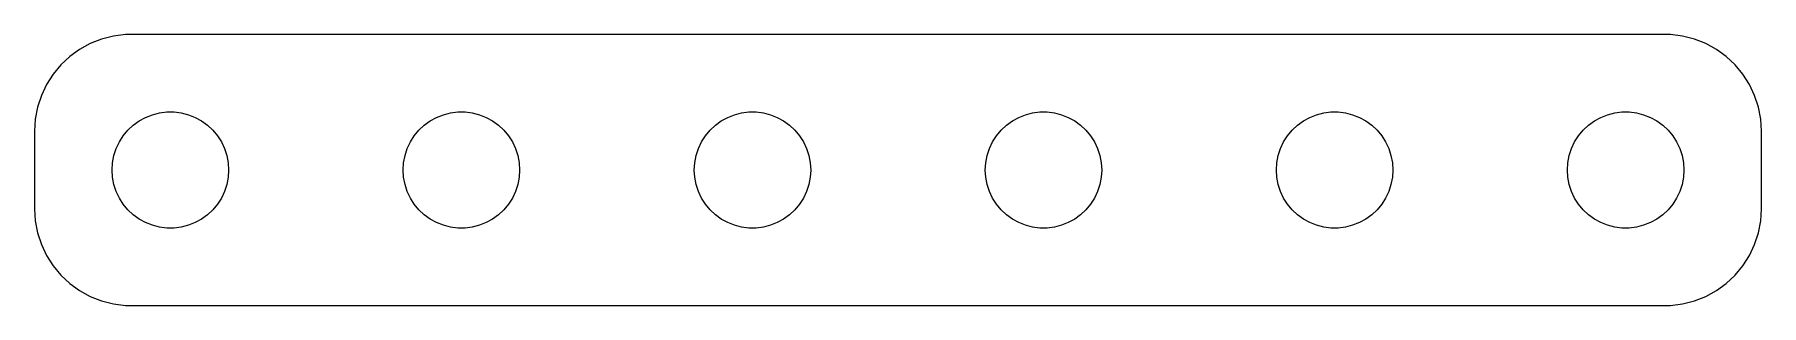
# Model space of a CAD drawing. Header units: metres. Extents: x -22.2 to 22.2, y -3.5 to 3.5.
import ezdxf

# ---------------------------------------------------------------- set-up
doc = ezdxf.new("R2010")
doc.units = ezdxf.units.M

msp = doc.modelspace()

# ---------------------------------------------------------------- linework, layer by layer
for p, q in [((-20.8144, 3.26205), (-21.0896, 3.11081)), ((-20.5225, 3.37764), (-20.8144, 3.26205)), ((-20.2184, 3.4557), (-20.5225, 3.37764)), ((-19.907, 3.49506), (-20.2184, 3.4557)), ((19.907, 3.49506), (-19.907, 3.49506)), ((20.2184, 3.4557), (19.907, 3.49506)), ((20.5225, 3.37764), (20.2184, 3.4557)), ((20.8144, 3.26205), (20.5225, 3.37764)), ((21.0896, 3.11081), (20.8144, 3.26205)), ((-21.5724, 2.71136), (-21.7725, 2.46945)), ((-21.3436, 2.92627), (-21.5724, 2.71136)), ((-21.0896, 3.11081), (-21.3436, 2.92627)), ((21.3436, 2.92627), (21.0896, 3.11081)), ((21.5724, 2.71136), (21.3436, 2.92627)), ((21.7725, 2.46945), (21.5724, 2.71136)), ((-21.7725, 2.46945), (-21.9408, 2.20438)), ((21.9408, 2.20438), (21.7725, 2.46945)), ((-22.0744, 1.9203), (-22.1714, 1.62172)), ((-21.9408, 2.20438), (-22.0744, 1.9203)), ((22.0744, 1.9203), (21.9408, 2.20438)), ((22.1714, 1.62172), (22.0744, 1.9203)), ((-22.1714, 1.62172), (-22.2303, 1.31332)), ((-19.5537, 1.26648), (-19.3887, 1.35724)), ((-19.3887, 1.35724), (-19.2135, 1.42657)), ((-19.2135, 1.42657), (-19.0311, 1.47342)), ((-19.0311, 1.47342), (-18.8442, 1.49704)), ((-18.8442, 1.49704), (-18.6558, 1.49704)), ((-18.6558, 1.49704), (-18.4689, 1.47342)), ((-18.4689, 1.47342), (-18.2865, 1.42657)), ((-18.2865, 1.42657), (-18.1113, 1.35724)), ((-18.1113, 1.35724), (-17.9463, 1.26648)), ((-12.0537, 1.26648), (-11.8887, 1.35724)), ((-11.8887, 1.35724), (-11.7135, 1.42657)), ((-11.7135, 1.42657), (-11.5311, 1.47342)), ((-11.5311, 1.47342), (-11.3442, 1.49704)), ((-11.3442, 1.49704), (-11.1558, 1.49704)), ((-11.1558, 1.49704), (-10.9689, 1.47342)), ((-10.9689, 1.47342), (-10.7865, 1.42657)), ((-10.7865, 1.42657), (-10.6113, 1.35724)), ((-10.6113, 1.35724), (-10.4463, 1.26648)), ((-4.55373, 1.26648), (-4.38866, 1.35724)), ((-4.38866, 1.35724), (-4.21352, 1.42657)), ((-4.21352, 1.42657), (-4.03107, 1.47342)), ((-4.03107, 1.47342), (-3.84418, 1.49704)), ((-3.84418, 1.49704), (-3.65581, 1.49704)), ((-3.65581, 1.49704), (-3.46892, 1.47342)), ((-3.46892, 1.47342), (-3.28647, 1.42657)), ((-3.28647, 1.42657), (-3.11133, 1.35724)), ((-3.11133, 1.35724), (-2.94626, 1.26648)), ((2.94626, 1.26648), (3.11133, 1.35724)), ((3.11133, 1.35724), (3.28647, 1.42657)), ((3.28647, 1.42657), (3.46892, 1.47342)), ((3.46892, 1.47342), (3.65581, 1.49704)), ((3.65581, 1.49704), (3.84418, 1.49704)), ((3.84418, 1.49704), (4.03107, 1.47342)), ((4.03107, 1.47342), (4.21352, 1.42657)), ((4.21352, 1.42657), (4.38866, 1.35724)), ((4.38866, 1.35724), (4.55373, 1.26648)), ((10.4463, 1.26648), (10.6113, 1.35724)), ((10.6113, 1.35724), (10.7865, 1.42657)), ((10.7865, 1.42657), (10.9689, 1.47342)), ((10.9689, 1.47342), (11.1558, 1.49704)), ((11.1558, 1.49704), (11.3442, 1.49704)), ((11.3442, 1.49704), (11.5311, 1.47342)), ((11.5311, 1.47342), (11.7135, 1.42657)), ((11.7135, 1.42657), (11.8887, 1.35724)), ((11.8887, 1.35724), (12.0537, 1.26648)), ((17.9463, 1.26648), (18.1113, 1.35724)), ((18.1113, 1.35724), (18.2865, 1.42657)), ((18.2865, 1.42657), (18.4689, 1.47342)), ((18.4689, 1.47342), (18.6558, 1.49704)), ((18.6558, 1.49704), (18.8442, 1.49704)), ((18.8442, 1.49704), (19.0311, 1.47342)), ((19.0311, 1.47342), (19.2135, 1.42657)), ((19.2135, 1.42657), (19.3887, 1.35724)), ((19.3887, 1.35724), (19.5537, 1.26648)), ((22.2303, 1.31332), (22.1714, 1.62172)), ((-22.2303, 1.31332), (-22.25, 1)), ((-22.25, 1), (-22.25, -1)), ((-19.9635, 0.881668), (-19.8434, 1.02681)), ((-19.8434, 1.02681), (-19.7061, 1.15576)), ((-19.7061, 1.15576), (-19.5537, 1.26648)), ((-17.9463, 1.26648), (-17.7939, 1.15576)), ((-17.7939, 1.15576), (-17.6565, 1.02681)), ((-17.6565, 1.02681), (-17.5365, 0.881668)), ((-12.4635, 0.881668), (-12.3434, 1.02681)), ((-12.3434, 1.02681), (-12.2061, 1.15576)), ((-12.2061, 1.15576), (-12.0537, 1.26648)), ((-10.4463, 1.26648), (-10.2939, 1.15576)), ((-10.2939, 1.15576), (-10.1565, 1.02681)), ((-10.1565, 1.02681), (-10.0365, 0.881668)), ((-4.96352, 0.881668), (-4.84344, 1.02681)), ((-4.84344, 1.02681), (-4.70613, 1.15576)), ((-4.70613, 1.15576), (-4.55373, 1.26648)), ((-2.94626, 1.26648), (-2.79385, 1.15576)), ((-2.79385, 1.15576), (-2.65654, 1.02681)), ((-2.65654, 1.02681), (-2.53647, 0.881668)), ((2.53647, 0.881668), (2.65654, 1.02681)), ((2.65654, 1.02681), (2.79385, 1.15576)), ((2.79385, 1.15576), (2.94626, 1.26648)), ((4.55373, 1.26648), (4.70613, 1.15576)), ((4.70613, 1.15576), (4.84344, 1.02681)), ((4.84344, 1.02681), (4.96352, 0.881668)), ((10.0365, 0.881668), (10.1565, 1.02681)), ((10.1565, 1.02681), (10.2939, 1.15576)), ((10.2939, 1.15576), (10.4463, 1.26648)), ((12.0537, 1.26648), (12.2061, 1.15576)), ((12.2061, 1.15576), (12.3434, 1.02681)), ((12.3434, 1.02681), (12.4635, 0.881668)), ((17.5365, 0.881668), (17.6565, 1.02681)), ((17.6565, 1.02681), (17.7939, 1.15576)), ((17.7939, 1.15576), (17.9463, 1.26648)), ((19.5537, 1.26648), (19.7061, 1.15576)), ((19.7061, 1.15576), (19.8434, 1.02681)), ((19.8434, 1.02681), (19.9635, 0.881668)), ((22.25, 1), (22.2303, 1.31332)), ((22.25, -1), (22.25, 1)), ((-20.2029, 0.373032), (-20.1447, 0.552185)), ((-20.1447, 0.552185), (-20.0645, 0.722626)), ((-20.0645, 0.722626), (-19.9635, 0.881668)), ((-17.5365, 0.881668), (-17.4355, 0.722626)), ((-17.4355, 0.722626), (-17.3553, 0.552185)), ((-17.3553, 0.552185), (-17.2971, 0.373032)), ((-12.7029, 0.373032), (-12.6447, 0.552185)), ((-12.6447, 0.552185), (-12.5645, 0.722626)), ((-12.5645, 0.722626), (-12.4635, 0.881668)), ((-10.0365, 0.881668), (-9.93553, 0.722626)), ((-9.93553, 0.722626), (-9.85533, 0.552185)), ((-9.85533, 0.552185), (-9.79712, 0.373032)), ((-5.20287, 0.373032), (-5.14465, 0.552185)), ((-5.14465, 0.552185), (-5.06445, 0.722626)), ((-5.06445, 0.722626), (-4.96352, 0.881668)), ((-2.53647, 0.881668), (-2.43553, 0.722626)), ((-2.43553, 0.722626), (-2.35533, 0.552185)), ((-2.35533, 0.552185), (-2.29712, 0.373032)), ((2.29712, 0.373032), (2.35533, 0.552185)), ((2.35533, 0.552185), (2.43553, 0.722626)), ((2.43553, 0.722626), (2.53647, 0.881668)), ((4.96352, 0.881668), (5.06445, 0.722626)), ((5.06445, 0.722626), (5.14465, 0.552185)), ((5.14465, 0.552185), (5.20287, 0.373032)), ((9.79712, 0.373032), (9.85533, 0.552185)), ((9.85533, 0.552185), (9.93553, 0.722626)), ((9.93553, 0.722626), (10.0365, 0.881668)), ((12.4635, 0.881668), (12.5645, 0.722626)), ((12.5645, 0.722626), (12.6447, 0.552185)), ((12.6447, 0.552185), (12.7029, 0.373032)), ((17.2971, 0.373032), (17.3553, 0.552185)), ((17.3553, 0.552185), (17.4355, 0.722626)), ((17.4355, 0.722626), (17.5365, 0.881668)), ((19.9635, 0.881668), (20.0645, 0.722626)), ((20.0645, 0.722626), (20.1447, 0.552185)), ((20.1447, 0.552185), (20.2029, 0.373032)), ((-20.25, 0), (-20.2382, 0.187988)), ((-20.2382, -0.187988), (-20.25, 0)), ((-20.2382, 0.187988), (-20.2029, 0.373032)), ((-17.2971, 0.373032), (-17.2618, 0.187988)), ((-17.2618, 0.187988), (-17.25, 0)), ((-17.25, 0), (-17.2618, -0.187988)), ((-12.75, 0), (-12.7382, 0.187988)), ((-12.7382, -0.187988), (-12.75, 0)), ((-12.7382, 0.187988), (-12.7029, 0.373032)), ((-9.79712, 0.373032), (-9.76183, 0.187988)), ((-9.76183, 0.187988), (-9.75, 0)), ((-9.75, 0), (-9.76183, -0.187988)), ((-5.25, 0), (-5.23816, 0.187988)), ((-5.23816, -0.187988), (-5.25, 0)), ((-5.23816, 0.187988), (-5.20287, 0.373032)), ((-2.29712, 0.373032), (-2.26183, 0.187988)), ((-2.26183, 0.187988), (-2.25, 0)), ((-2.25, 0), (-2.26183, -0.187988)), ((2.25, 0), (2.26183, 0.187988)), ((2.26183, -0.187988), (2.25, 0)), ((2.26183, 0.187988), (2.29712, 0.373032)), ((5.20287, 0.373032), (5.23816, 0.187988)), ((5.23816, 0.187988), (5.25, 0)), ((5.25, 0), (5.23816, -0.187988)), ((9.75, 0), (9.76183, 0.187988)), ((9.76183, -0.187988), (9.75, 0)), ((9.76183, 0.187988), (9.79712, 0.373032)), ((12.7029, 0.373032), (12.7382, 0.187988)), ((12.7382, 0.187988), (12.75, 0)), ((12.75, 0), (12.7382, -0.187988)), ((17.25, 0), (17.2618, 0.187988)), ((17.2618, -0.187988), (17.25, 0)), ((17.2618, 0.187988), (17.2971, 0.373032)), ((20.2029, 0.373032), (20.2382, 0.187988)), ((20.2382, 0.187988), (20.25, 0)), ((20.25, 0), (20.2382, -0.187988)), ((-20.2029, -0.373032), (-20.2382, -0.187988)), ((-20.1447, -0.552185), (-20.2029, -0.373032)), ((-17.2971, -0.373032), (-17.3553, -0.552185)), ((-17.2618, -0.187988), (-17.2971, -0.373032)), ((-12.7029, -0.373032), (-12.7382, -0.187988)), ((-12.6447, -0.552185), (-12.7029, -0.373032)), ((-9.79712, -0.373032), (-9.85533, -0.552185)), ((-9.76183, -0.187988), (-9.79712, -0.373032)), ((-5.20287, -0.373032), (-5.23816, -0.187988)), ((-5.14465, -0.552185), (-5.20287, -0.373032)), ((-2.29712, -0.373032), (-2.35533, -0.552185)), ((-2.26183, -0.187988), (-2.29712, -0.373032)), ((2.29712, -0.373032), (2.26183, -0.187988)), ((2.35533, -0.552185), (2.29712, -0.373032)), ((5.20287, -0.373032), (5.14465, -0.552185)), ((5.23816, -0.187988), (5.20287, -0.373032)), ((9.79712, -0.373032), (9.76183, -0.187988)), ((9.85533, -0.552185), (9.79712, -0.373032)), ((12.7029, -0.373032), (12.6447, -0.552185)), ((12.7382, -0.187988), (12.7029, -0.373032)), ((17.2971, -0.373032), (17.2618, -0.187988)), ((17.3553, -0.552185), (17.2971, -0.373032)), ((20.2029, -0.373032), (20.1447, -0.552185)), ((20.2382, -0.187988), (20.2029, -0.373032)), ((-20.0645, -0.722626), (-20.1447, -0.552185)), ((-19.9635, -0.881668), (-20.0645, -0.722626)), ((-19.8434, -1.02681), (-19.9635, -0.881668)), ((-17.5365, -0.881668), (-17.6565, -1.02681)), ((-17.4355, -0.722626), (-17.5365, -0.881668)), ((-17.3553, -0.552185), (-17.4355, -0.722626)), ((-12.5645, -0.722626), (-12.6447, -0.552185)), ((-12.4635, -0.881668), (-12.5645, -0.722626)), ((-12.3434, -1.02681), (-12.4635, -0.881668)), ((-10.0365, -0.881668), (-10.1565, -1.02681)), ((-9.93553, -0.722626), (-10.0365, -0.881668)), ((-9.85533, -0.552185), (-9.93553, -0.722626)), ((-5.06445, -0.722626), (-5.14465, -0.552185)), ((-4.96352, -0.881668), (-5.06445, -0.722626)), ((-4.84344, -1.02681), (-4.96352, -0.881668)), ((-2.53647, -0.881668), (-2.65654, -1.02681)), ((-2.43553, -0.722626), (-2.53647, -0.881668)), ((-2.35533, -0.552185), (-2.43553, -0.722626)), ((2.43553, -0.722626), (2.35533, -0.552185)), ((2.53647, -0.881668), (2.43553, -0.722626)), ((2.65654, -1.02681), (2.53647, -0.881668)), ((4.96352, -0.881668), (4.84344, -1.02681)), ((5.06445, -0.722626), (4.96352, -0.881668)), ((5.14465, -0.552185), (5.06445, -0.722626)), ((9.93553, -0.722626), (9.85533, -0.552185)), ((10.0365, -0.881668), (9.93553, -0.722626)), ((10.1565, -1.02681), (10.0365, -0.881668)), ((12.4635, -0.881668), (12.3434, -1.02681)), ((12.5645, -0.722626), (12.4635, -0.881668)), ((12.6447, -0.552185), (12.5645, -0.722626)), ((17.4355, -0.722626), (17.3553, -0.552185)), ((17.5365, -0.881668), (17.4355, -0.722626)), ((17.6565, -1.02681), (17.5365, -0.881668)), ((19.9635, -0.881668), (19.8434, -1.02681)), ((20.0645, -0.722626), (19.9635, -0.881668)), ((20.1447, -0.552185), (20.0645, -0.722626)), ((-22.25, -1), (-22.2303, -1.31332)), ((-22.2303, -1.31332), (-22.1714, -1.62172)), ((-19.7061, -1.15576), (-19.8434, -1.02681)), ((-19.5537, -1.26648), (-19.7061, -1.15576)), ((-19.3887, -1.35724), (-19.5537, -1.26648)), ((-17.9463, -1.26648), (-18.1113, -1.35724)), ((-17.7939, -1.15576), (-17.9463, -1.26648)), ((-17.6565, -1.02681), (-17.7939, -1.15576)), ((-12.2061, -1.15576), (-12.3434, -1.02681)), ((-12.0537, -1.26648), (-12.2061, -1.15576)), ((-11.8887, -1.35724), (-12.0537, -1.26648)), ((-10.4463, -1.26648), (-10.6113, -1.35724)), ((-10.2939, -1.15576), (-10.4463, -1.26648)), ((-10.1565, -1.02681), (-10.2939, -1.15576)), ((-4.70613, -1.15576), (-4.84344, -1.02681)), ((-4.55373, -1.26648), (-4.70613, -1.15576)), ((-4.38866, -1.35724), (-4.55373, -1.26648)), ((-2.94626, -1.26648), (-3.11133, -1.35724)), ((-2.79385, -1.15576), (-2.94626, -1.26648)), ((-2.65654, -1.02681), (-2.79385, -1.15576)), ((2.79385, -1.15576), (2.65654, -1.02681)), ((2.94626, -1.26648), (2.79385, -1.15576)), ((3.11133, -1.35724), (2.94626, -1.26648)), ((4.55373, -1.26648), (4.38866, -1.35724)), ((4.70613, -1.15576), (4.55373, -1.26648)), ((4.84344, -1.02681), (4.70613, -1.15576)), ((10.2939, -1.15576), (10.1565, -1.02681)), ((10.4463, -1.26648), (10.2939, -1.15576)), ((10.6113, -1.35724), (10.4463, -1.26648)), ((12.0537, -1.26648), (11.8887, -1.35724)), ((12.2061, -1.15576), (12.0537, -1.26648)), ((12.3434, -1.02681), (12.2061, -1.15576)), ((17.7939, -1.15576), (17.6565, -1.02681)), ((17.9463, -1.26648), (17.7939, -1.15576)), ((18.1113, -1.35724), (17.9463, -1.26648)), ((19.5537, -1.26648), (19.3887, -1.35724)), ((19.7061, -1.15576), (19.5537, -1.26648)), ((19.8434, -1.02681), (19.7061, -1.15576)), ((22.1714, -1.62172), (22.2303, -1.31332)), ((22.2303, -1.31332), (22.25, -1)), ((-22.1714, -1.62172), (-22.0744, -1.9203)), ((-19.2135, -1.42657), (-19.3887, -1.35724)), ((-19.0311, -1.47342), (-19.2135, -1.42657)), ((-18.8442, -1.49704), (-19.0311, -1.47342)), ((-18.6558, -1.49704), (-18.8442, -1.49704)), ((-18.4689, -1.47342), (-18.6558, -1.49704)), ((-18.2865, -1.42657), (-18.4689, -1.47342)), ((-18.1113, -1.35724), (-18.2865, -1.42657)), ((-11.7135, -1.42657), (-11.8887, -1.35724)), ((-11.5311, -1.47342), (-11.7135, -1.42657)), ((-11.3442, -1.49704), (-11.5311, -1.47342)), ((-11.1558, -1.49704), (-11.3442, -1.49704)), ((-10.9689, -1.47342), (-11.1558, -1.49704)), ((-10.7865, -1.42657), (-10.9689, -1.47342)), ((-10.6113, -1.35724), (-10.7865, -1.42657)), ((-4.21352, -1.42657), (-4.38866, -1.35724)), ((-4.03107, -1.47342), (-4.21352, -1.42657)), ((-3.84418, -1.49704), (-4.03107, -1.47342)), ((-3.65581, -1.49704), (-3.84418, -1.49704)), ((-3.46892, -1.47342), (-3.65581, -1.49704)), ((-3.28647, -1.42657), (-3.46892, -1.47342)), ((-3.11133, -1.35724), (-3.28647, -1.42657)), ((3.28647, -1.42657), (3.11133, -1.35724)), ((3.46892, -1.47342), (3.28647, -1.42657)), ((3.65581, -1.49704), (3.46892, -1.47342)), ((3.84418, -1.49704), (3.65581, -1.49704)), ((4.03107, -1.47342), (3.84418, -1.49704)), ((4.21352, -1.42657), (4.03107, -1.47342)), ((4.38866, -1.35724), (4.21352, -1.42657)), ((10.7865, -1.42657), (10.6113, -1.35724)), ((10.9689, -1.47342), (10.7865, -1.42657)), ((11.1558, -1.49704), (10.9689, -1.47342)), ((11.3442, -1.49704), (11.1558, -1.49704)), ((11.5311, -1.47342), (11.3442, -1.49704)), ((11.7135, -1.42657), (11.5311, -1.47342)), ((11.8887, -1.35724), (11.7135, -1.42657)), ((18.2865, -1.42657), (18.1113, -1.35724)), ((18.4689, -1.47342), (18.2865, -1.42657)), ((18.6558, -1.49704), (18.4689, -1.47342)), ((18.8442, -1.49704), (18.6558, -1.49704)), ((19.0311, -1.47342), (18.8442, -1.49704)), ((19.2135, -1.42657), (19.0311, -1.47342)), ((19.3887, -1.35724), (19.2135, -1.42657)), ((22.0744, -1.9203), (22.1714, -1.62172)), ((-22.0744, -1.9203), (-21.9408, -2.20438)), ((-21.9408, -2.20438), (-21.7725, -2.46945)), ((21.7725, -2.46945), (21.9408, -2.20438)), ((21.9408, -2.20438), (22.0744, -1.9203)), ((-21.7725, -2.46945), (-21.5724, -2.71136)), ((21.5724, -2.71136), (21.7725, -2.46945)), ((-21.5724, -2.71136), (-21.3436, -2.92627)), ((-21.3436, -2.92627), (-21.0896, -3.11081)), ((-21.0896, -3.11081), (-20.8144, -3.26205)), ((20.8144, -3.26205), (21.0896, -3.11081)), ((21.0896, -3.11081), (21.3436, -2.92627)), ((21.3436, -2.92627), (21.5724, -2.71136)), ((-20.8144, -3.26205), (-20.5225, -3.37764)), ((-20.5225, -3.37764), (-20.2184, -3.4557)), ((-20.2184, -3.4557), (-19.907, -3.49506)), ((-19.907, -3.49506), (19.907, -3.49506)), ((19.907, -3.49506), (20.2184, -3.4557)), ((20.2184, -3.4557), (20.5225, -3.37764)), ((20.5225, -3.37764), (20.8144, -3.26205))]:
    msp.add_line(p, q)

doc.saveas('drawing.dxf')
